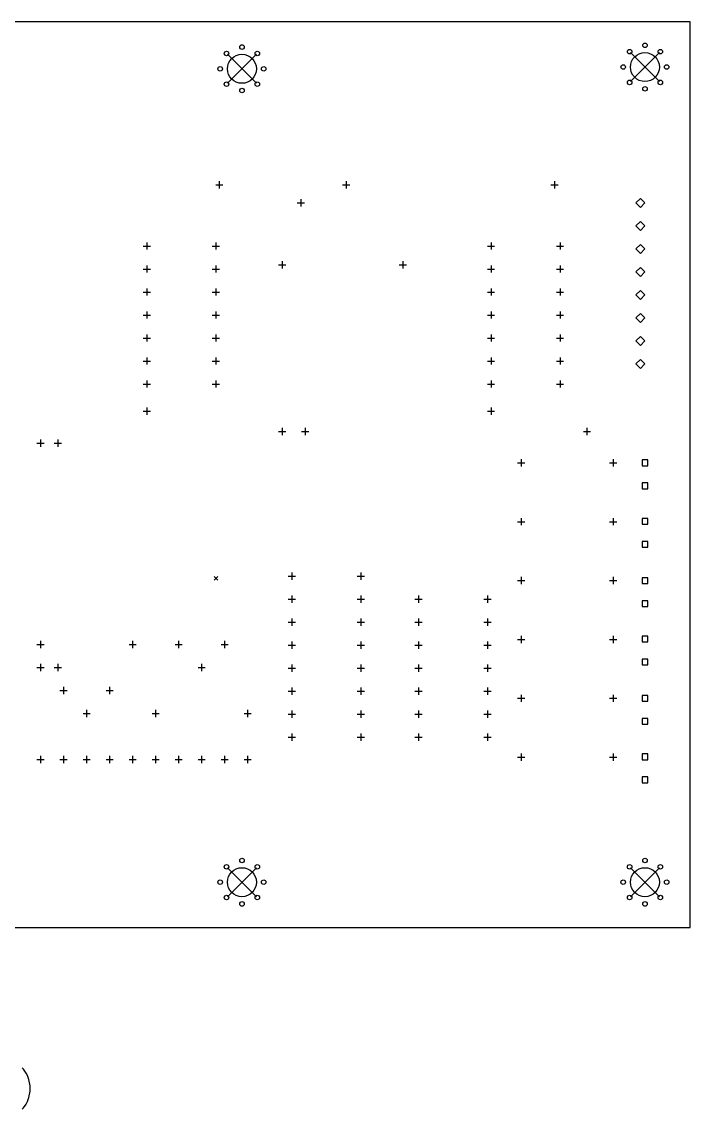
# Model space of a CAD drawing. Extents: x 1.84 to 7.87, y -7.16 to -1.97.
# Drawn here: x 4.968 to 7.874, y -6.696 to -1.968 of the extents above; entities that cross this region are included whole.
import ezdxf

# ---------------------------------------------------------------- set-up
doc = ezdxf.new("R2010")
doc.units = 0
doc.header["$MEASUREMENT"] = 0
doc.layers.add('BLACK', color=7, linetype='CONTINUOUS')

msp = doc.modelspace()

# ---------------------------------------------------------------- linework, layer by layer
at = {"layer": 'BLACK', "linetype": 'CONTINUOUS'}
for p, q in [((7.87402, -1.9685), (1.9685, -1.9685)), ((7.87402, -5.90551), (7.87402, -1.9685)), ((5.8622, -2.11012), (5.98819, -2.2361)), ((5.98819, -2.11012), (5.8622, -2.2361)), ((7.61417, -2.10236), (7.74016, -2.22835)), ((7.74016, -2.10236), (7.61417, -2.22835)), ((5.81102, -2.67717), (5.84252, -2.67717)), ((5.82677, -2.66142), (5.82677, -2.69291)), ((6.3622, -2.67717), (6.3937, -2.67717)), ((6.37795, -2.66142), (6.37795, -2.69291)), ((7.26772, -2.67717), (7.29921, -2.67717)), ((7.28346, -2.66142), (7.28346, -2.69291)), ((6.1811, -2.74016), (6.1811, -2.77165)), ((7.65748, -2.73622), (7.6378, -2.75591)), ((7.67717, -2.75591), (7.65748, -2.73622)), ((6.16535, -2.75591), (6.19685, -2.75591)), ((7.6378, -2.75591), (7.65748, -2.77559)), ((7.65748, -2.77559), (7.67717, -2.75591)), ((7.65748, -2.83622), (7.6378, -2.85591)), ((7.67717, -2.85591), (7.65748, -2.83622)), ((7.6378, -2.85591), (7.65748, -2.87559)), ((7.65748, -2.87559), (7.67717, -2.85591)), ((5.51181, -2.92756), (5.51181, -2.95906)), ((5.81181, -2.92756), (5.81181, -2.95906)), ((7.00787, -2.92756), (7.00787, -2.95906)), ((7.30787, -2.92756), (7.30787, -2.95906)), ((5.49606, -2.94331), (5.52756, -2.94331)), ((5.79606, -2.94331), (5.82756, -2.94331)), ((6.99213, -2.94331), (7.02362, -2.94331)), ((7.29213, -2.94331), (7.32362, -2.94331)), ((7.65748, -2.93622), (7.6378, -2.95591)), ((7.6378, -2.95591), (7.65748, -2.97559)), ((7.67717, -2.95591), (7.65748, -2.93622)), ((7.65748, -2.97559), (7.67717, -2.95591)), ((6.08425, -3.025), (6.11575, -3.025)), ((6.1, -3.00925), (6.1, -3.04075)), ((6.60925, -3.025), (6.64075, -3.025)), ((6.625, -3.00925), (6.625, -3.04075)), ((5.49606, -3.04331), (5.52756, -3.04331)), ((5.51181, -3.02756), (5.51181, -3.05906)), ((5.79606, -3.04331), (5.82756, -3.04331)), ((5.81181, -3.02756), (5.81181, -3.05906)), ((6.99213, -3.04331), (7.02362, -3.04331)), ((7.00787, -3.02756), (7.00787, -3.05906)), ((7.29213, -3.04331), (7.32362, -3.04331)), ((7.30787, -3.02756), (7.30787, -3.05906)), ((7.65748, -3.03622), (7.6378, -3.05591)), ((7.6378, -3.05591), (7.65748, -3.07559)), ((7.67717, -3.05591), (7.65748, -3.03622)), ((7.65748, -3.07559), (7.67717, -3.05591)), ((5.49606, -3.14331), (5.52756, -3.14331)), ((5.51181, -3.12756), (5.51181, -3.15906)), ((5.79606, -3.14331), (5.82756, -3.14331)), ((5.81181, -3.12756), (5.81181, -3.15906)), ((6.99213, -3.14331), (7.02362, -3.14331)), ((7.00787, -3.12756), (7.00787, -3.15906)), ((7.29213, -3.14331), (7.32362, -3.14331)), ((7.30787, -3.12756), (7.30787, -3.15906)), ((7.65748, -3.13622), (7.6378, -3.15591)), ((7.6378, -3.15591), (7.65748, -3.17559)), ((7.67717, -3.15591), (7.65748, -3.13622)), ((7.65748, -3.17559), (7.67717, -3.15591)), ((5.49606, -3.24331), (5.52756, -3.24331)), ((5.51181, -3.22756), (5.51181, -3.25906)), ((5.79606, -3.24331), (5.82756, -3.24331)), ((5.81181, -3.22756), (5.81181, -3.25906)), ((6.99213, -3.24331), (7.02362, -3.24331)), ((7.00787, -3.22756), (7.00787, -3.25906)), ((7.29213, -3.24331), (7.32362, -3.24331)), ((7.30787, -3.22756), (7.30787, -3.25906)), ((7.65748, -3.23622), (7.6378, -3.25591)), ((7.6378, -3.25591), (7.65748, -3.27559)), ((7.67717, -3.25591), (7.65748, -3.23622)), ((7.65748, -3.27559), (7.67717, -3.25591)), ((5.49606, -3.34331), (5.52756, -3.34331)), ((5.51181, -3.32756), (5.51181, -3.35906)), ((5.79606, -3.34331), (5.82756, -3.34331)), ((5.81181, -3.32756), (5.81181, -3.35906)), ((6.99213, -3.34331), (7.02362, -3.34331)), ((7.00787, -3.32756), (7.00787, -3.35906)), ((7.29213, -3.34331), (7.32362, -3.34331)), ((7.30787, -3.32756), (7.30787, -3.35906)), ((7.65748, -3.33622), (7.6378, -3.35591)), ((7.6378, -3.35591), (7.65748, -3.37559)), ((7.67717, -3.35591), (7.65748, -3.33622)), ((7.65748, -3.37559), (7.67717, -3.35591)), ((5.49606, -3.44331), (5.52756, -3.44331)), ((5.51181, -3.42756), (5.51181, -3.45906)), ((5.79606, -3.44331), (5.82756, -3.44331)), ((5.81181, -3.42756), (5.81181, -3.45906)), ((6.99213, -3.44331), (7.02362, -3.44331)), ((7.00787, -3.42756), (7.00787, -3.45906)), ((7.29213, -3.44331), (7.32362, -3.44331)), ((7.30787, -3.42756), (7.30787, -3.45906)), ((7.65748, -3.43622), (7.6378, -3.45591)), ((7.67717, -3.45591), (7.65748, -3.43622)), ((7.6378, -3.45591), (7.65748, -3.47559)), ((7.65748, -3.47559), (7.67717, -3.45591)), ((5.49606, -3.54331), (5.52756, -3.54331)), ((5.51181, -3.52756), (5.51181, -3.55906)), ((5.79606, -3.54331), (5.82756, -3.54331)), ((5.81181, -3.52756), (5.81181, -3.55906)), ((6.99213, -3.54331), (7.02362, -3.54331)), ((7.00787, -3.52756), (7.00787, -3.55906)), ((7.29213, -3.54331), (7.32362, -3.54331)), ((7.30787, -3.52756), (7.30787, -3.55906)), ((5.49606, -3.66142), (5.52756, -3.66142)), ((5.51181, -3.64567), (5.51181, -3.67717)), ((6.99213, -3.66142), (7.02362, -3.66142)), ((7.00787, -3.64567), (7.00787, -3.67717)), ((6.1, -3.73425), (6.1, -3.76575)), ((6.2, -3.73425), (6.2, -3.76575)), ((7.425, -3.73425), (7.425, -3.76575)), ((6.08425, -3.75), (6.11575, -3.75)), ((6.18425, -3.75), (6.21575, -3.75)), ((7.40925, -3.75), (7.44075, -3.75)), ((5.03425, -3.8), (5.06575, -3.8)), ((5.05, -3.78425), (5.05, -3.81575)), ((5.10925, -3.8), (5.14075, -3.8)), ((5.125, -3.78425), (5.125, -3.81575)), ((7.13937, -3.87008), (7.13937, -3.90157)), ((7.53937, -3.87008), (7.53937, -3.90157)), ((7.68969, -3.8733), (7.66464, -3.8733)), ((7.66464, -3.8733), (7.66464, -3.89835)), ((7.68969, -3.89835), (7.68969, -3.8733)), ((7.12362, -3.88583), (7.15512, -3.88583)), ((7.52362, -3.88583), (7.55512, -3.88583)), ((7.66464, -3.89835), (7.68969, -3.89835)), ((7.68969, -3.9733), (7.66464, -3.9733)), ((7.66464, -3.9733), (7.66464, -3.99835)), ((7.66464, -3.99835), (7.68969, -3.99835)), ((7.68969, -3.99835), (7.68969, -3.9733)), ((7.12362, -4.14173), (7.15512, -4.14173)), ((7.13937, -4.12598), (7.13937, -4.15748)), ((7.52362, -4.14173), (7.55512, -4.14173)), ((7.53937, -4.12598), (7.53937, -4.15748)), ((7.68969, -4.12763), (7.66464, -4.12763)), ((7.66464, -4.12763), (7.66464, -4.15269)), ((7.66464, -4.15269), (7.68969, -4.15269)), ((7.68969, -4.15269), (7.68969, -4.12763)), ((7.68969, -4.22763), (7.66464, -4.22763)), ((7.66464, -4.22763), (7.66464, -4.25269)), ((7.66464, -4.25269), (7.68969, -4.25269)), ((7.68969, -4.25269), (7.68969, -4.22763)), ((5.80394, -4.38031), (5.81969, -4.39606)), ((5.81969, -4.38031), (5.80394, -4.39606)), ((6.12598, -4.37874), (6.15748, -4.37874)), ((6.14173, -4.36299), (6.14173, -4.39449)), ((6.42598, -4.37874), (6.45748, -4.37874)), ((6.44173, -4.36299), (6.44173, -4.39449)), ((7.13937, -4.38189), (7.13937, -4.41339)), ((7.53937, -4.38189), (7.53937, -4.41339)), ((7.68969, -4.38511), (7.66464, -4.38511)), ((7.66464, -4.38511), (7.66464, -4.41017)), ((7.68969, -4.41017), (7.68969, -4.38511)), ((7.12362, -4.39764), (7.15512, -4.39764)), ((7.52362, -4.39764), (7.55512, -4.39764)), ((7.66464, -4.41017), (7.68969, -4.41017)), ((6.12598, -4.47874), (6.15748, -4.47874)), ((6.14173, -4.46299), (6.14173, -4.49449)), ((6.42598, -4.47874), (6.45748, -4.47874)), ((6.44173, -4.46299), (6.44173, -4.49449)), ((6.67717, -4.47874), (6.70866, -4.47874)), ((6.69291, -4.46299), (6.69291, -4.49449)), ((6.97717, -4.47874), (7.00866, -4.47874)), ((6.99291, -4.46299), (6.99291, -4.49449)), ((7.68969, -4.48511), (7.66464, -4.48511)), ((7.66464, -4.48511), (7.66464, -4.51017)), ((7.68969, -4.51017), (7.68969, -4.48511)), ((7.66464, -4.51017), (7.68969, -4.51017)), ((6.12598, -4.57874), (6.15748, -4.57874)), ((6.14173, -4.56299), (6.14173, -4.59449)), ((6.42598, -4.57874), (6.45748, -4.57874)), ((6.44173, -4.56299), (6.44173, -4.59449)), ((6.67717, -4.57874), (6.70866, -4.57874)), ((6.69291, -4.56299), (6.69291, -4.59449)), ((6.97717, -4.57874), (7.00866, -4.57874)), ((6.99291, -4.56299), (6.99291, -4.59449)), ((5.03425, -4.675), (5.06575, -4.675)), ((5.05, -4.65925), (5.05, -4.69075)), ((5.43425, -4.675), (5.46575, -4.675)), ((5.45, -4.65925), (5.45, -4.69075)), ((5.63425, -4.675), (5.66575, -4.675)), ((5.65, -4.65925), (5.65, -4.69075)), ((5.83425, -4.675), (5.86575, -4.675)), ((5.85, -4.65925), (5.85, -4.69075)), ((6.12598, -4.67874), (6.15748, -4.67874)), ((6.14173, -4.66299), (6.14173, -4.69449)), ((6.42598, -4.67874), (6.45748, -4.67874)), ((6.44173, -4.66299), (6.44173, -4.69449)), ((6.67717, -4.67874), (6.70866, -4.67874)), ((6.69291, -4.66299), (6.69291, -4.69449)), ((6.97717, -4.67874), (7.00866, -4.67874)), ((6.99291, -4.66299), (6.99291, -4.69449)), ((7.12362, -4.65354), (7.15512, -4.65354)), ((7.13937, -4.6378), (7.13937, -4.66929)), ((7.52362, -4.65354), (7.55512, -4.65354)), ((7.53937, -4.6378), (7.53937, -4.66929)), ((7.68969, -4.63944), (7.66464, -4.63944)), ((7.66464, -4.63944), (7.66464, -4.6645)), ((7.66464, -4.6645), (7.68969, -4.6645)), ((7.68969, -4.6645), (7.68969, -4.63944)), ((5.05, -4.75925), (5.05, -4.79075)), ((5.125, -4.75925), (5.125, -4.79075)), ((5.75, -4.75925), (5.75, -4.79075)), ((6.14173, -4.76299), (6.14173, -4.79449)), ((6.44173, -4.76299), (6.44173, -4.79449)), ((6.69291, -4.76299), (6.69291, -4.79449)), ((6.99291, -4.76299), (6.99291, -4.79449)), ((7.68969, -4.73944), (7.66464, -4.73944)), ((7.66464, -4.73944), (7.66464, -4.7645)), ((7.66464, -4.7645), (7.68969, -4.7645)), ((7.68969, -4.7645), (7.68969, -4.73944)), ((5.03425, -4.775), (5.06575, -4.775)), ((5.10925, -4.775), (5.14075, -4.775)), ((5.73425, -4.775), (5.76575, -4.775)), ((6.12598, -4.77874), (6.15748, -4.77874)), ((6.42598, -4.77874), (6.45748, -4.77874)), ((6.67717, -4.77874), (6.70866, -4.77874)), ((6.97717, -4.77874), (7.00866, -4.77874)), ((5.15, -4.85925), (5.15, -4.89075)), ((5.35, -4.85925), (5.35, -4.89075)), ((6.14173, -4.86299), (6.14173, -4.89449)), ((6.44173, -4.86299), (6.44173, -4.89449)), ((6.69291, -4.86299), (6.69291, -4.89449)), ((6.99291, -4.86299), (6.99291, -4.89449)), ((5.13425, -4.875), (5.16575, -4.875)), ((5.33425, -4.875), (5.36575, -4.875)), ((6.12598, -4.87874), (6.15748, -4.87874)), ((6.42598, -4.87874), (6.45748, -4.87874)), ((6.67717, -4.87874), (6.70866, -4.87874)), ((6.97717, -4.87874), (7.00866, -4.87874)), ((7.12362, -4.90945), (7.15512, -4.90945)), ((7.13937, -4.8937), (7.13937, -4.9252)), ((7.52362, -4.90945), (7.55512, -4.90945)), ((7.53937, -4.8937), (7.53937, -4.9252)), ((7.68969, -4.89692), (7.66464, -4.89692)), ((7.66464, -4.89692), (7.66464, -4.92198)), ((7.68969, -4.92198), (7.68969, -4.89692)), ((5.25, -4.95925), (5.25, -4.99075)), ((5.55, -4.95925), (5.55, -4.99075)), ((5.95, -4.95925), (5.95, -4.99075)), ((6.14173, -4.96299), (6.14173, -4.99449)), ((6.44173, -4.96299), (6.44173, -4.99449)), ((6.69291, -4.96299), (6.69291, -4.99449)), ((6.99291, -4.96299), (6.99291, -4.99449)), ((7.66464, -4.92198), (7.68969, -4.92198)), ((5.23425, -4.975), (5.26575, -4.975)), ((5.53425, -4.975), (5.56575, -4.975)), ((5.93425, -4.975), (5.96575, -4.975)), ((6.12598, -4.97874), (6.15748, -4.97874)), ((6.42598, -4.97874), (6.45748, -4.97874)), ((6.67717, -4.97874), (6.70866, -4.97874)), ((6.97717, -4.97874), (7.00866, -4.97874)), ((7.68969, -4.99692), (7.66464, -4.99692)), ((7.66464, -4.99692), (7.66464, -5.02198)), ((7.68969, -5.02198), (7.68969, -4.99692)), ((7.66464, -5.02198), (7.68969, -5.02198)), ((6.12598, -5.07874), (6.15748, -5.07874)), ((6.14173, -5.06299), (6.14173, -5.09449)), ((6.42598, -5.07874), (6.45748, -5.07874)), ((6.44173, -5.06299), (6.44173, -5.09449)), ((6.67717, -5.07874), (6.70866, -5.07874)), ((6.69291, -5.06299), (6.69291, -5.09449)), ((6.97717, -5.07874), (7.00866, -5.07874)), ((6.99291, -5.06299), (6.99291, -5.09449)), ((7.13937, -5.14961), (7.13937, -5.1811)), ((7.53937, -5.14961), (7.53937, -5.1811)), ((7.68969, -5.15125), (7.66464, -5.15125)), ((7.66464, -5.15125), (7.66464, -5.17631)), ((7.68969, -5.17631), (7.68969, -5.15125)), ((5.03425, -5.175), (5.06575, -5.175)), ((5.05, -5.15925), (5.05, -5.19075)), ((5.13425, -5.175), (5.16575, -5.175)), ((5.15, -5.15925), (5.15, -5.19075)), ((5.23425, -5.175), (5.26575, -5.175)), ((5.25, -5.15925), (5.25, -5.19075)), ((5.33425, -5.175), (5.36575, -5.175)), ((5.35, -5.15925), (5.35, -5.19075)), ((5.43425, -5.175), (5.46575, -5.175)), ((5.45, -5.15925), (5.45, -5.19075)), ((5.53425, -5.175), (5.56575, -5.175)), ((5.55, -5.15925), (5.55, -5.19075)), ((5.63425, -5.175), (5.66575, -5.175)), ((5.65, -5.15925), (5.65, -5.19075)), ((5.73425, -5.175), (5.76575, -5.175)), ((5.75, -5.15925), (5.75, -5.19075)), ((5.83425, -5.175), (5.86575, -5.175)), ((5.85, -5.15925), (5.85, -5.19075)), ((5.93425, -5.175), (5.96575, -5.175)), ((5.95, -5.15925), (5.95, -5.19075)), ((7.12362, -5.16535), (7.15512, -5.16535)), ((7.52362, -5.16535), (7.55512, -5.16535)), ((7.66464, -5.17631), (7.68969, -5.17631)), ((7.68969, -5.25125), (7.66464, -5.25125)), ((7.66464, -5.25125), (7.66464, -5.27631)), ((7.66464, -5.27631), (7.68969, -5.27631)), ((7.68969, -5.27631), (7.68969, -5.25125)), ((5.8622, -5.64567), (5.98819, -5.77165)), ((5.98819, -5.64567), (5.8622, -5.77165)), ((7.61417, -5.64567), (7.74016, -5.77165)), ((7.74016, -5.64567), (7.61417, -5.77165)), ((1.9685, -5.90551), (7.87402, -5.90551)), ((4.97582, -6.52132), (4.97019, -6.51569)), ((4.98706, -6.53819), (4.97582, -6.52132)), ((4.99269, -6.54944), (4.98706, -6.53819)), ((4.99831, -6.56631), (4.99269, -6.54944)), ((5.00394, -6.59443), (4.99831, -6.56631)), ((4.99831, -6.64505), (5.00394, -6.61693)), ((5.00394, -6.61693), (5.00394, -6.59443)), ((4.98706, -6.67317), (4.99269, -6.66192)), ((4.99269, -6.66192), (4.99831, -6.64505)), ((4.97019, -6.69567), (4.97582, -6.69004)), ((4.97582, -6.69004), (4.98706, -6.67317))]:
    msp.add_line(p, q, dxfattribs=at)
at = {"layer": 'BLACK'}
for centre, radius in [((5.9252, -2.07862), 0.00984), ((7.67717, -2.07087), 0.00984), ((5.85838, -2.1063), 0.00984), ((5.9252, -2.17311), 0.06299), ((5.99201, -2.1063), 0.00984), ((7.61035, -2.09854), 0.00984), ((7.67717, -2.16535), 0.06299), ((7.74398, -2.09854), 0.00984), ((5.83071, -2.17311), 0.00984), ((6.01969, -2.17311), 0.00984), ((7.58268, -2.16535), 0.00984), ((7.77165, -2.16535), 0.00984), ((5.85838, -2.23993), 0.00984), ((5.9252, -2.2676), 0.00984), ((5.99201, -2.23993), 0.00984), ((7.61035, -2.23217), 0.00984), ((7.67717, -2.25984), 0.00984), ((7.74398, -2.23217), 0.00984), ((5.9252, -5.61417), 0.00984), ((7.67717, -5.61417), 0.00984), ((5.85838, -5.64185), 0.00984), ((5.9252, -5.70866), 0.06299), ((5.99201, -5.64185), 0.00984), ((7.61035, -5.64185), 0.00984), ((7.67717, -5.70866), 0.06299), ((7.74398, -5.64185), 0.00984), ((5.83071, -5.70866), 0.00984), ((6.01969, -5.70866), 0.00984), ((7.58268, -5.70866), 0.00984), ((7.77165, -5.70866), 0.00984), ((5.85838, -5.77547), 0.00984), ((5.99201, -5.77547), 0.00984), ((7.61035, -5.77547), 0.00984), ((7.74398, -5.77547), 0.00984), ((5.9252, -5.80315), 0.00984), ((7.67717, -5.80315), 0.00984)]:
    msp.add_circle(centre, radius, dxfattribs=at)

doc.saveas('drawing.dxf')
